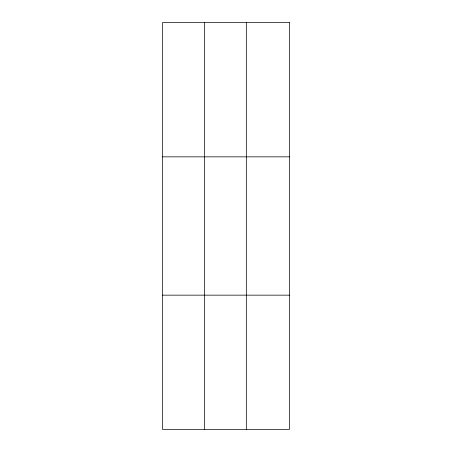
<?xml version="1.0" encoding="UTF-8"?>
<svg xmlns="http://www.w3.org/2000/svg" width="452" height="452" viewBox="0 0 452 452"><rect width="100%" height="100%" fill="white"/><g stroke="black" fill="none" stroke-linecap="round" stroke-linejoin="round"><path stroke-width="0.68" d="M204.411 429.4L204.411 22.6M246.323 429.4L246.323 22.6M162.494 156.844L289.506 156.844M162.494 295.156L289.506 295.156M289.506 22.6L289.506 429.4L162.494 429.4L162.494 22.6L289.506 22.6"/></g></svg>
